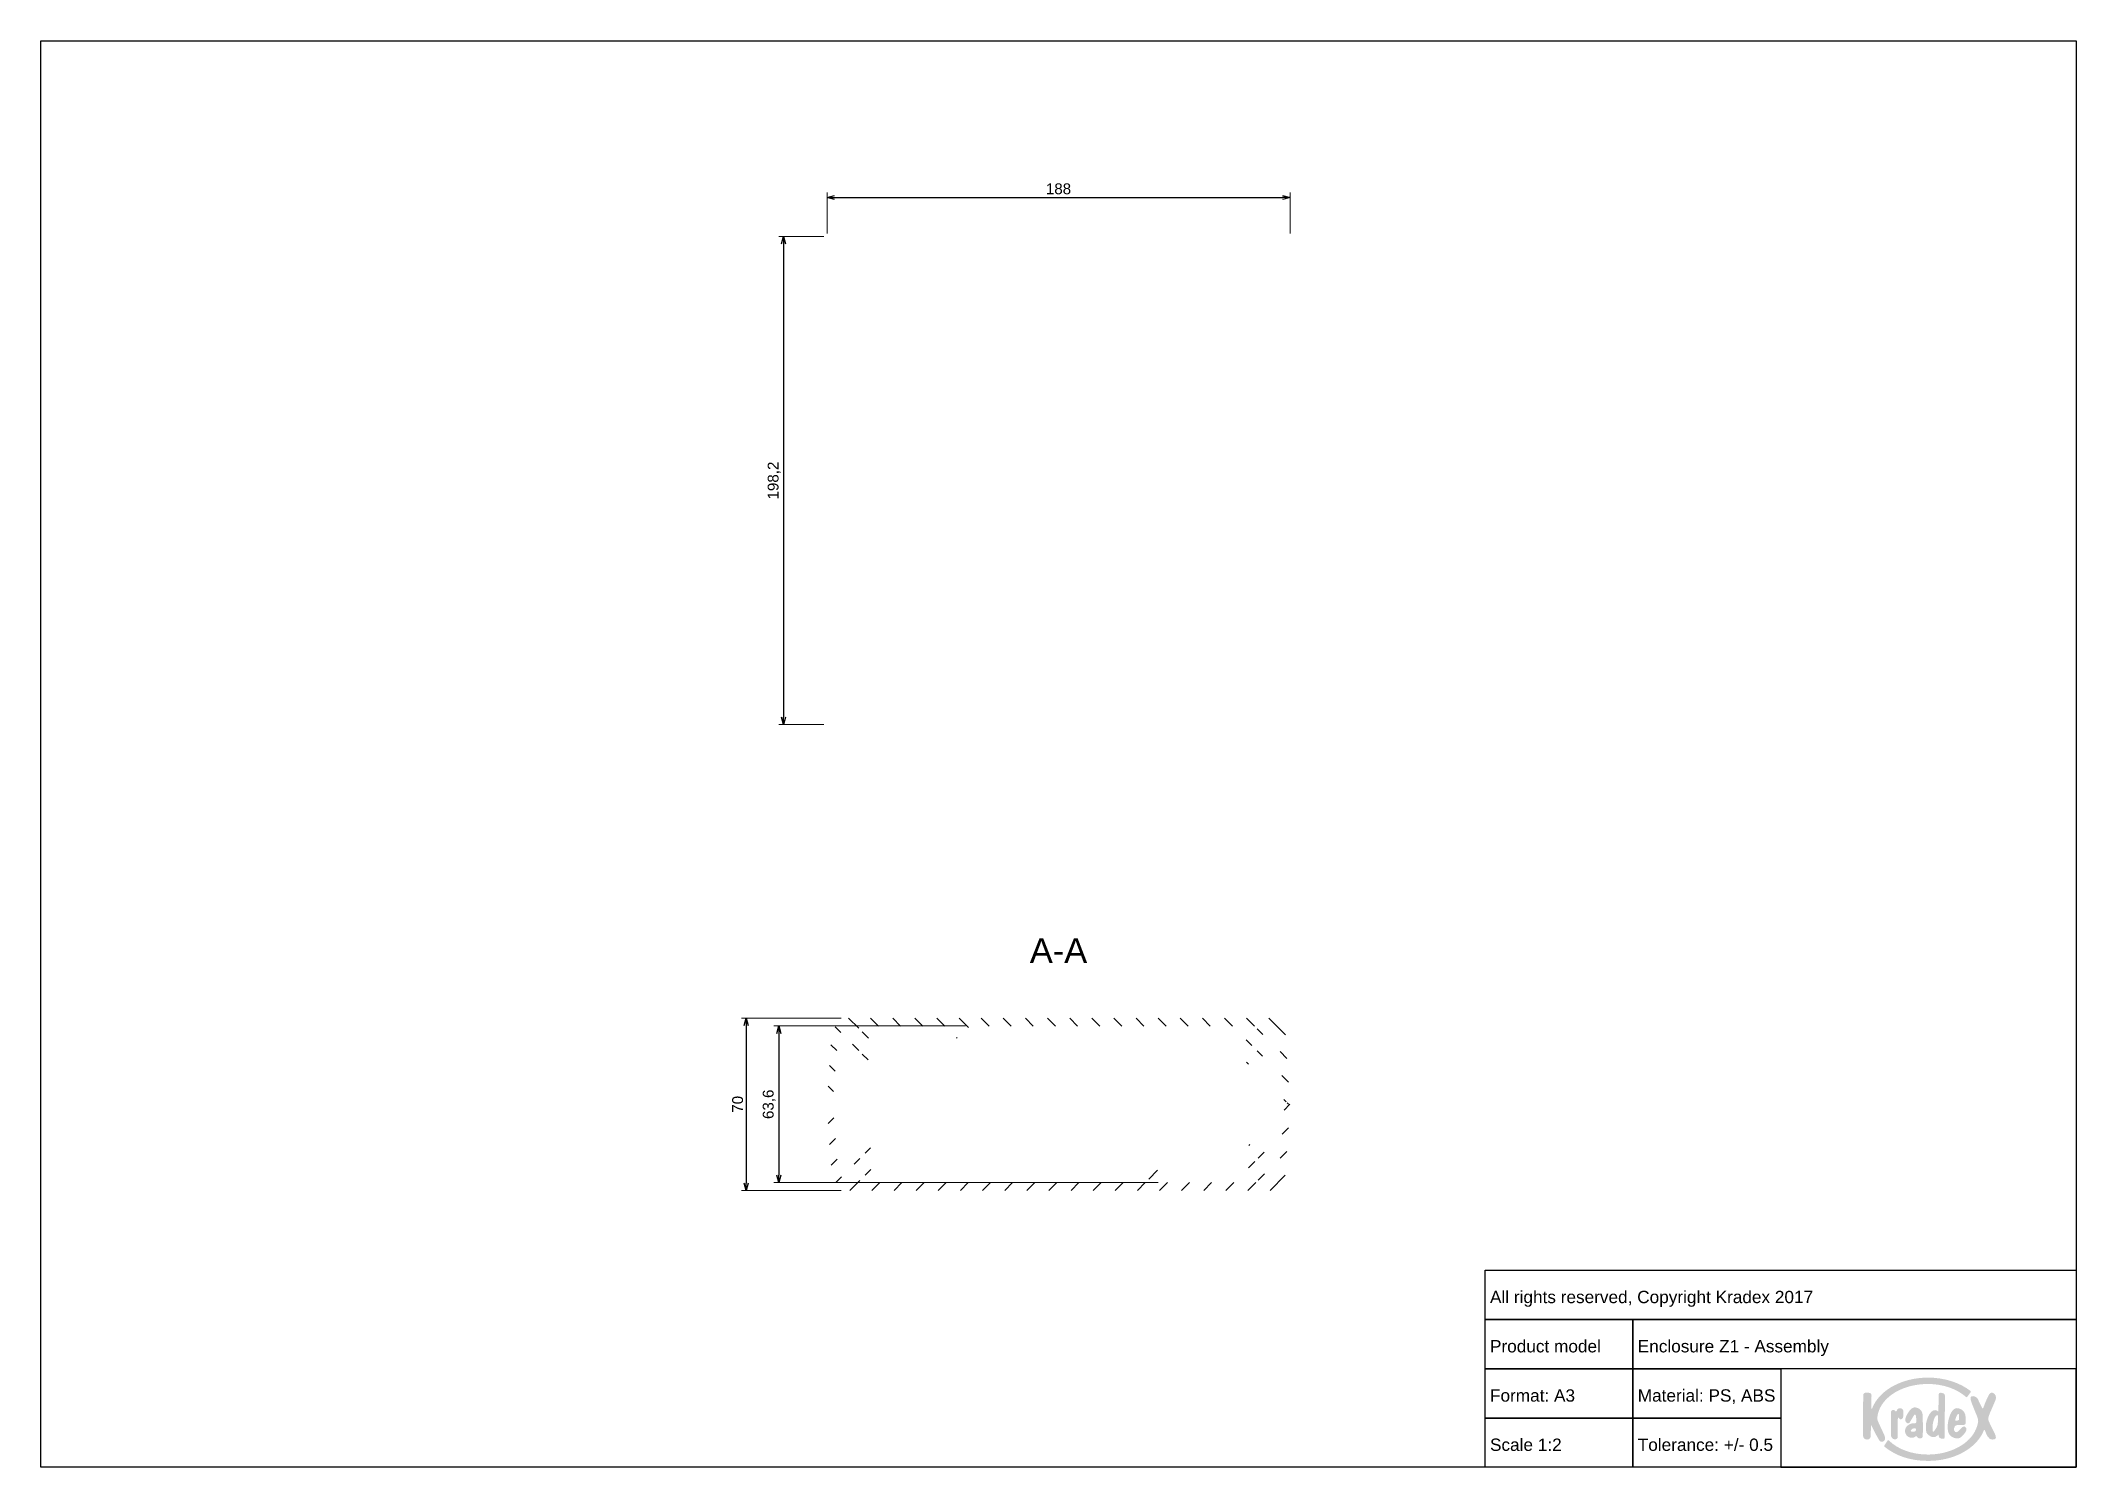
# Paper-space layout 'Assembly' of a CAD drawing. Header units: millimetres. Extents: x 0 to 413, y 1 to 290.
import ezdxf

# ---------------------------------------------------------------- set-up
doc = ezdxf.new("R2010")
doc.units = ezdxf.units.MM
doc.layers.add('MD_Annotation', color=7, linetype='Continuous', lineweight=25)
doc.layers.add('MD_Hatching', color=7, linetype='Continuous', lineweight=25)
doc.layers.add('Tabelka', color=7, linetype='Continuous')
doc.styles.get("Standard").update_dxf_attribs({"font": 'arial.ttf'})
doc.dimstyles.new('ISO-25', dxfattribs={"dimtxt": 2.2, "dimasz": 1.5, "dimexe": 1, "dimexo": 0.625, "dimtad": 1, "dimrnd": 0.05, "dimtxsty": 'Standard', "dimblk": 'OPEN30', "dimcen": 2.5, "dimadec": 0, "dimazin": 0, "dimtfac": 1, "dimtmove": 0, "dimatfit": 3, "dimfxl": 1, "dimlwe": 18, "dimarcsym": 0})

# ---------------------------------------------------------------- blocks, each defined once
blk = doc.blocks.new('_Open30')
at = {"color": 0, "linetype": 'ByBlock', "lineweight": -2}
for p, q in [((-1, 0.27), (0, 0)), ((0, 0), (-1, -0.27)), ((0, 0), (-1, 0))]:
    blk.add_line(p, q, dxfattribs=at)
blk = doc.blocks.new('*D36')
at = {"layer": 'Defpoints', "color": 0, "transparency": 16777216}
for p in [(159.85, 250.43), (151.05, 151.33), (159.85, 151.33)]:
    blk.add_point(p, dxfattribs=at)
at = {"layer": 'MD_Annotation', "color": 0, "lineweight": 18, "transparency": 16777216}
for p, q in [((159.22, 250.43), (150.05, 250.43)), ((159.22, 151.33), (150.05, 151.33))]:
    blk.add_line(p, q, dxfattribs=at)
at = {"layer": 'MD_Annotation', "color": 0, "lineweight": -2, "transparency": 16777216}
blk.add_line((151.05, 248.93), (151.05, 152.83), dxfattribs=at)
at = {"layer": 'MD_Annotation', "color": 0, "lineweight": -2, "transparency": 16777216, "xscale": 1.5, "yscale": 1.5, "zscale": 1.5}
for p, rotation in [((151.05, 250.43), 90), ((151.05, 151.33), 270)]:
    blk.add_blockref('_Open30', p, dxfattribs=dict(at, rotation=rotation))
at = {"layer": 'MD_Annotation', "color": 0, "transparency": 16777216, "insert": (149.11, 200.88), "char_height": 2.2, "attachment_point": 5, "rotation": 90}
blk.add_mtext('198,2', dxfattribs=at)
blk = doc.blocks.new('*D37')
at = {"layer": 'Defpoints', "color": 0, "transparency": 16777216}
for p in [(253.85, 258.36), (159.85, 250.43), (253.85, 250.43)]:
    blk.add_point(p, dxfattribs=at)
at = {"layer": 'MD_Annotation', "color": 0, "lineweight": 18, "transparency": 16777216}
for p, q in [((159.85, 251.05), (159.85, 259.36)), ((253.85, 251.05), (253.85, 259.36))]:
    blk.add_line(p, q, dxfattribs=at)
at = {"layer": 'MD_Annotation', "color": 0, "lineweight": -2, "transparency": 16777216}
blk.add_line((161.35, 258.36), (252.35, 258.36), dxfattribs=at)
at = {"layer": 'MD_Annotation', "color": 0, "lineweight": -2, "transparency": 16777216, "xscale": 1.5, "yscale": 1.5, "zscale": 1.5, "rotation": 180}
blk.add_blockref('_Open30', (159.85, 258.36), dxfattribs=at)
at = {"layer": 'MD_Annotation', "color": 0, "lineweight": -2, "transparency": 16777216, "xscale": 1.5, "yscale": 1.5, "zscale": 1.5}
blk.add_blockref('_Open30', (253.85, 258.36), dxfattribs=at)
at = {"layer": 'MD_Annotation', "color": 0, "transparency": 16777216, "insert": (206.85, 260.11), "char_height": 2.2, "attachment_point": 5}
blk.add_mtext('188', dxfattribs=at)
blk = doc.blocks.new('*D38')
at = {"layer": 'Defpoints', "color": 0, "transparency": 16777216}
for p in [(188.56, 90.13), (150.05, 58.33), (227.71, 58.33)]:
    blk.add_point(p, dxfattribs=at)
at = {"layer": 'MD_Annotation', "color": 0, "lineweight": 18, "transparency": 16777216}
for p, q in [((187.94, 90.13), (149.05, 90.13)), ((227.09, 58.33), (149.05, 58.33))]:
    blk.add_line(p, q, dxfattribs=at)
at = {"layer": 'MD_Annotation', "color": 0, "lineweight": -2, "transparency": 16777216}
blk.add_line((150.05, 88.63), (150.05, 59.83), dxfattribs=at)
at = {"layer": 'MD_Annotation', "color": 0, "lineweight": -2, "transparency": 16777216, "xscale": 1.5, "yscale": 1.5, "zscale": 1.5}
for p, rotation in [((150.05, 90.13), 90), ((150.05, 58.33), 270)]:
    blk.add_blockref('_Open30', p, dxfattribs=dict(at, rotation=rotation))
at = {"layer": 'MD_Annotation', "color": 0, "transparency": 16777216, "insert": (148.11, 74.23), "char_height": 2.2, "attachment_point": 5, "rotation": 90}
blk.add_mtext('63,6', dxfattribs=at)
blk = doc.blocks.new('*D191')
at = {"layer": 'Defpoints', "color": 0, "transparency": 16777216}
for p in [(163.33, 91.73), (143.46, 56.73), (163.33, 56.73)]:
    blk.add_point(p, dxfattribs=at)
at = {"layer": 'MD_Annotation', "color": 0, "lineweight": 18, "transparency": 16777216}
for p, q in [((162.71, 91.73), (142.46, 91.73)), ((162.71, 56.73), (142.46, 56.73))]:
    blk.add_line(p, q, dxfattribs=at)
at = {"layer": 'MD_Annotation', "color": 0, "lineweight": -2, "transparency": 16777216}
blk.add_line((143.46, 90.23), (143.46, 58.23), dxfattribs=at)
at = {"layer": 'MD_Annotation', "color": 0, "lineweight": -2, "transparency": 16777216, "xscale": 1.5, "yscale": 1.5, "zscale": 1.5}
for p, rotation in [((143.46, 91.73), 90), ((143.46, 56.73), 270)]:
    blk.add_blockref('_Open30', p, dxfattribs=dict(at, rotation=rotation))
at = {"layer": 'MD_Annotation', "color": 0, "transparency": 16777216, "insert": (141.71, 74.23), "char_height": 2.2, "attachment_point": 5, "rotation": 90}
blk.add_mtext('70', dxfattribs=at)

psp = doc.layouts.new('Assembly')

# ---------------------------------------------------------------- hatches: boundary and pattern name
at = {"layer": 'MD_Hatching'}
h = psp.add_hatch(dxfattribs=at)
h.set_pattern_fill('ANSI31', color=256, angle=90, style=0)
edge = h.paths.add_edge_path(flags=0)
edge.add_line((252.6104, 74.726), (253.2479, 74.726))
edge.add_line((253.2479, 74.726), (253.2479, 74.226))
edge.add_line((253.2479, 74.226), (253.8479, 74.226))
edge.add_line((253.8479, 74.226), (252.8539, 89.1359))
edge.add_ellipse((252.6045, 89.1193), major_axis=(0.2494, 0.0166), ratio=1, start_angle=360, end_angle=399.717124)
edge.add_line((252.7857, 89.2915), (250.5468, 91.6482))
edge.add_ellipse((250.3656, 91.476), major_axis=(0.1812, 0.1722), ratio=1, start_angle=0, end_angle=46.468801)
edge.add_line((250.3656, 91.726), (163.3302, 91.726))
edge.add_ellipse((163.3302, 91.476), major_axis=(0, 0.25), ratio=1, start_angle=360, end_angle=406.468801)
edge.add_line((163.149, 91.6482), (160.9101, 89.2915))
edge.add_ellipse((161.0914, 89.1193), major_axis=(-0.1812, 0.1722), ratio=1, start_angle=360, end_angle=399.717124)
edge.add_line((160.8419, 89.1359), (159.8479, 74.226))
edge.add_line((159.8479, 74.226), (160.4479, 74.226))
edge.add_line((160.4479, 74.226), (160.4979, 74.226))
edge.add_line((160.4979, 74.226), (160.4979, 74.071))
edge.add_ellipse((160.7479, 74.071), major_axis=(-0.25, 0), ratio=1, start_angle=360, end_angle=438.463041)
edge.add_ellipse((160.6979, 74.076), major_axis=(0, -0.25), ratio=1, start_angle=360, end_angle=450)
edge.add_line((160.9479, 74.076), (160.9479, 74.226))
edge.add_line((160.9479, 74.226), (162.0979, 88.226))
edge.add_line((162.0979, 88.226), (163.8479, 90.126))
edge.add_line((163.8479, 90.126), (164.9645, 90.126))
edge.add_spline(control_points=[(164.9645, 90.126), (165.032, 86.095), (165.0948, 82.376)], knot_values=[0, 0, 0, 1.55021921, 1.55021921, 1.55021921], weights=[1, 1.00074664, 1], degree=2, periodic=0)
edge.add_line((165.0948, 82.376), (166.2853, 82.376))
edge.add_line((166.2853, 82.376), (166.2853, 90.126))
edge.add_line((166.2853, 90.126), (167.0106, 90.126))
edge.add_line((167.0106, 90.126), (167.0106, 82.376))
edge.add_line((167.0106, 82.376), (168.201, 82.376))
edge.add_spline(control_points=[(168.201, 82.376), (168.2638, 86.095), (168.3314, 90.126)], knot_values=[0, 0, 0, 1.55021921, 1.55021921, 1.55021921], weights=[1, 1.00074664, 1], degree=2, periodic=0)
edge.add_line((168.3314, 90.126), (185.9837, 90.126))
edge.add_spline(control_points=[(185.9837, 90.126), (186.054, 88.8074), (186.1179, 87.626)], knot_values=[0, 0, 0, 0.50072035, 0.50072035, 0.50072035], weights=[1, 1.00131026, 1], degree=2, periodic=0)
edge.add_line((186.1179, 87.626), (188.4279, 87.626))
edge.add_spline(control_points=[(188.4279, 87.626), (188.4918, 88.8074), (188.5622, 90.126)], knot_values=[0, 0, 0, 0.50072035, 0.50072035, 0.50072035], weights=[1, 1.00131026, 1], degree=2, periodic=0)
edge.add_line((188.5622, 90.126), (244.9128, 90.126))
edge.add_spline(control_points=[(244.9128, 90.126), (244.9783, 86.1048), (245.039, 82.376)], knot_values=[0, 0, 0, 1.55020536, 1.55020536, 1.55020536], weights=[1, 1.00069939, 1], degree=2, periodic=0)
edge.add_line((245.039, 82.376), (246.093, 82.376))
edge.add_line((246.093, 82.376), (246.093, 90.126))
edge.add_line((246.093, 90.126), (247.2028, 90.126))
edge.add_line((247.2028, 90.126), (247.2028, 82.376))
edge.add_line((247.2028, 82.376), (248.2568, 82.376))
edge.add_spline(control_points=[(248.2568, 82.376), (248.3176, 86.1048), (248.383, 90.126)], knot_values=[0, 0, 0, 1.55020536, 1.55020536, 1.55020536], weights=[1, 1.00069939, 1], degree=2, periodic=0)
edge.add_line((248.383, 90.126), (249.8479, 90.126))
edge.add_line((249.8479, 90.126), (251.5979, 88.226))
edge.add_line((251.5979, 88.226), (252.6104, 74.726))
h = psp.add_hatch(dxfattribs=at)
h.set_pattern_fill('ANSI31', color=256, style=0)
edge = h.paths.add_edge_path(flags=0)
edge.add_line((161.0854, 73.726), (160.4479, 73.726))
edge.add_line((160.4479, 73.726), (160.4479, 74.226))
edge.add_line((160.4479, 74.226), (159.8479, 74.226))
edge.add_line((159.8479, 74.226), (160.8419, 59.3161))
edge.add_ellipse((161.0914, 59.3327), major_axis=(-0.2494, -0.0166), ratio=1, start_angle=360, end_angle=399.717124)
edge.add_line((160.9101, 59.1606), (163.149, 56.8038))
edge.add_ellipse((163.3302, 56.976), major_axis=(-0.1812, -0.1722), ratio=1, start_angle=0, end_angle=46.468801)
edge.add_line((163.3302, 56.726), (250.3656, 56.726))
edge.add_ellipse((250.3656, 56.976), major_axis=(0, -0.25), ratio=1, start_angle=0, end_angle=46.468801)
edge.add_line((250.5468, 56.8038), (252.7857, 59.1606))
edge.add_ellipse((252.6045, 59.3327), major_axis=(0.1812, -0.1722), ratio=1, start_angle=360, end_angle=399.717124)
edge.add_line((252.8539, 59.3161), (253.8479, 74.226))
edge.add_line((253.8479, 74.226), (253.2479, 74.226))
edge.add_line((253.2479, 74.226), (253.1979, 74.226))
edge.add_line((253.1979, 74.226), (253.1979, 74.3811))
edge.add_ellipse((252.9479, 74.3811), major_axis=(0.25, 0), ratio=1, start_angle=360, end_angle=438.463041)
edge.add_ellipse((252.9979, 74.376), major_axis=(0, 0.25), ratio=1, start_angle=360, end_angle=450)
edge.add_line((252.7479, 74.376), (252.7479, 74.226))
edge.add_line((252.7479, 74.226), (251.5979, 60.226))
edge.add_line((251.5979, 60.226), (249.8479, 58.326))
edge.add_line((249.8479, 58.326), (248.7314, 58.326))
edge.add_spline(control_points=[(248.7314, 58.326), (248.6638, 62.3571), (248.601, 66.076)], knot_values=[0, 0, 0, 1.55021921, 1.55021921, 1.55021921], weights=[1, 1.00074664, 1], degree=2, periodic=0)
edge.add_line((248.601, 66.076), (247.4106, 66.076))
edge.add_line((247.4106, 66.076), (247.4106, 58.326))
edge.add_line((247.4106, 58.326), (246.6853, 58.326))
edge.add_line((246.6853, 58.326), (246.6853, 66.076))
edge.add_line((246.6853, 66.076), (245.4948, 66.076))
edge.add_spline(control_points=[(245.4948, 66.076), (245.432, 62.3571), (245.3645, 58.326)], knot_values=[0, 0, 0, 1.55021921, 1.55021921, 1.55021921], weights=[1, 1.00074664, 1], degree=2, periodic=0)
edge.add_line((245.3645, 58.326), (227.7122, 58.326))
edge.add_spline(control_points=[(227.7122, 58.326), (227.6418, 59.6447), (227.5779, 60.826)], knot_values=[0, 0, 0, 0.50072035, 0.50072035, 0.50072035], weights=[1, 1.00131026, 1], degree=2, periodic=0)
edge.add_line((227.5779, 60.826), (225.2679, 60.826))
edge.add_spline(control_points=[(225.2679, 60.826), (225.204, 59.6447), (225.1337, 58.326)], knot_values=[0, 0, 0, 0.50072035, 0.50072035, 0.50072035], weights=[1, 1.00131026, 1], degree=2, periodic=0)
edge.add_line((225.1337, 58.326), (168.783, 58.326))
edge.add_spline(control_points=[(168.783, 58.326), (168.7176, 62.3472), (168.6568, 66.076)], knot_values=[0, 0, 0, 1.55020536, 1.55020536, 1.55020536], weights=[1, 1.00069939, 1], degree=2, periodic=0)
edge.add_line((168.6568, 66.076), (167.6028, 66.076))
edge.add_line((167.6028, 66.076), (167.6028, 58.326))
edge.add_line((167.6028, 58.326), (166.493, 58.326))
edge.add_line((166.493, 58.326), (166.493, 66.076))
edge.add_line((166.493, 66.076), (165.439, 66.076))
edge.add_spline(control_points=[(165.439, 66.076), (165.3783, 62.3472), (165.3128, 58.326)], knot_values=[0, 0, 0, 1.55020536, 1.55020536, 1.55020536], weights=[1, 1.00069939, 1], degree=2, periodic=0)
edge.add_line((165.3128, 58.326), (163.8479, 58.326))
edge.add_line((163.8479, 58.326), (162.0979, 60.226))
edge.add_line((162.0979, 60.226), (161.0854, 73.726))
at = {"layer": 'Tabelka', "true_color": 0x00539f}
h = psp.add_hatch(color=154, dxfattribs=at)
h.dxf.hatch_style = 2
edge = h.paths.add_edge_path()
edge.add_spline(control_points=[(374.3998, 7.2914), (374.3998, 7.2914), (373.4582, 9.308), (373.4582, 9.308), (372.9748, 10.3222), (373.0834, 10.4151), (373.0904, 10.6962), (373.1014, 10.8241), (373.1456, 11.0698), (373.2199, 11.4391), (374.0942, 14.9288), (378.2973, 17.4402), (383.3785, 17.4402), (386.4867, 17.4402), (389.2577, 16.4096), (391.0876, 14.8082), (391.1595, 14.7453), (391.2506, 14.7188), (391.315, 14.8082), (391.3553, 14.8639), (391.9857, 15.6971), (392.0278, 15.7512), (392.0943, 15.836), (392.1129, 15.9321), (391.9944, 16.024), (389.8502, 17.6913), (386.7829, 18.7314), (383.3787, 18.7314), (378.3091, 18.7314), (373.9897, 16.4202), (372.3431, 13.1818), (372.2969, 13.0862), (372.2853, 13.0589), (372.2297, 12.9462), (371.9398, 12.2442), (371.8596, 12.1309), (371.8725, 12.9297), (371.8725, 12.9297), (371.9022, 15.067), (371.9022, 15.067), (371.9103, 15.5733), (371.5203, 15.7015), (370.894, 15.6872), (370.4211, 15.6766), (370.2145, 15.4739), (370.2131, 15.1232), (370.2131, 15.1232), (370.185, 6.9435), (370.185, 6.9435), (370.1837, 6.5555), (370.4522, 6.1721), (370.9617, 6.1543), (371.4977, 6.1356), (371.6931, 6.457), (371.706, 6.7177), (371.7569, 7.7523), (371.7832, 8.2721), (371.7832, 8.5954), (371.7695, 9.4145), (371.8886, 9.0145), (372.0648, 8.6369), (372.4394, 7.826), (372.9642, 6.8539), (373.4994, 5.981), (373.6798, 5.6867), (374.059, 5.6066), (374.3648, 5.8089), (374.9466, 6.1924), (374.5833, 6.8857), (374.3998, 7.2914), (374.3998, 7.2914), (374.3998, 7.2914), (374.3998, 7.2914)], knot_values=[0, 0, 0, 0, 1, 1, 1, 2, 2, 2, 3, 3, 3, 4, 4, 4, 5, 5, 5, 6, 6, 6, 7, 7, 7, 8, 8, 8, 9, 9, 9, 10, 10, 10, 11, 11, 11, 12, 12, 12, 13, 13, 13, 14, 14, 14, 15, 15, 15, 16, 16, 16, 17, 17, 17, 18, 18, 18, 19, 19, 19, 20, 20, 20, 21, 21, 21, 22, 22, 22, 23, 23, 23, 24, 24, 24, 24], degree=3, periodic=0)
edge = h.paths.add_edge_path()
edge.add_spline(control_points=[(377.5557, 10.4143), (377.7862, 9.9874), (378.3816, 10.3756), (378.3816, 11.0111), (378.3816, 11.1622), (378.3816, 11.8063), (378.3816, 11.8063), (378.3816, 12.2789), (378.0724, 12.5058), (377.7479, 12.5058), (377.3976, 12.5058), (377.2167, 12.4123), (377.112, 12.234), (377.0709, 12.1641), (377.0264, 11.847), (376.8489, 11.8646), (376.6733, 11.8825), (376.626, 12.1626), (376.319, 12.169), (376.0667, 12.169), (375.8475, 12.0403), (375.8475, 11.5155), (375.8475, 11.5155), (375.8475, 7.1267), (375.8475, 7.1267), (375.8475, 6.7577), (376.0545, 6.1906), (376.5975, 6.1906), (377.0994, 6.1906), (377.2109, 6.4754), (377.2154, 6.6755), (377.2154, 6.6755), (377.2073, 8.8737), (377.2288, 9.9685), (377.2418, 10.6295), (377.3046, 10.8784), (377.5557, 10.4143), (377.5557, 10.4143), (377.5557, 10.4143), (377.5557, 10.4143)], knot_values=[0, 0, 0, 0, 1, 1, 1, 2, 2, 2, 3, 3, 3, 4, 4, 4, 5, 5, 5, 6, 6, 6, 7, 7, 7, 8, 8, 8, 9, 9, 9, 10, 10, 10, 11, 11, 11, 12, 12, 12, 13, 13, 13, 13], degree=3, periodic=0)
edge = h.paths.add_edge_path()
edge.add_spline(control_points=[(380.1129, 9.4387), (379.5248, 9.3164), (378.7633, 8.8076), (378.7077, 8.0534), (378.6349, 7.0629), (379.4925, 6.3054), (380.4207, 6.565), (380.8863, 6.6954), (380.8799, 7.0404), (381.1146, 6.7291), (381.2361, 6.5683), (381.4027, 6.3685), (381.7149, 6.3685), (382.059, 6.3685), (382.236, 6.4932), (382.2903, 6.8005), (382.3618, 7.2065), (382.3148, 11.0402), (382.2923, 11.1793), (382.2204, 11.6251), (382.0817, 11.9831), (381.8118, 12.2287), (381.539, 12.4766), (380.9592, 12.7286), (380.5805, 12.6763), (379.8757, 12.5793), (379.3087, 11.6015), (379.0449, 11.0748), (378.9488, 10.883), (378.5624, 10.0512), (378.8517, 9.7621), (378.8517, 9.7621), (379.0152, 9.5984), (379.0152, 9.5984), (379.2568, 9.357), (379.5666, 9.4724), (379.6952, 9.6882), (379.6952, 9.6882), (380.2364, 10.5905), (380.5023, 11.0446), (380.6013, 11.2138), (381.0011, 11.7283), (381.0047, 10.0242), (381.0066, 9.1726), (380.7739, 9.5762), (380.1129, 9.4387), (380.1129, 9.4387), (380.1129, 9.4387), (380.1129, 9.4387)], knot_values=[0, 0, 0, 0, 1, 1, 1, 2, 2, 2, 3, 3, 3, 4, 4, 4, 5, 5, 5, 6, 6, 6, 7, 7, 7, 8, 8, 8, 9, 9, 9, 10, 10, 10, 11, 11, 11, 12, 12, 12, 13, 13, 13, 14, 14, 14, 15, 15, 15, 16, 16, 16, 16], degree=3, periodic=0)
edge = h.paths.add_edge_path()
edge.add_spline(control_points=[(380.4984, 7.7293), (380.1179, 7.6848), (379.6243, 7.7686), (379.9849, 8.1559), (380.2123, 8.4), (380.3992, 8.4194), (380.6516, 8.4508), (381.0822, 8.505), (381.1114, 7.8015), (380.4984, 7.7293)], knot_values=[0, 0, 0, 0, 1, 1, 1, 2, 2, 2, 3, 3, 3, 3], degree=3, periodic=0)
edge = h.paths.add_edge_path()
edge.add_spline(control_points=[(386.3837, 6.3083), (386.6736, 6.3083), (386.7352, 6.3817), (386.7373, 6.5889), (386.7373, 6.5889), (386.8198, 15.0364), (386.8198, 15.0364), (386.8241, 15.5078), (386.2588, 15.6546), (385.9584, 15.6546), (385.7129, 15.6546), (385.5599, 15.5539), (385.5535, 15.2808), (385.5535, 15.2808), (385.472, 11.8657), (385.472, 11.8657), (384.0654, 13.004), (382.9463, 10.2929), (382.9463, 8.9187), (382.9463, 7.5446), (383.043, 7.4417), (383.4546, 7.1005), (383.7802, 6.8311), (384.0731, 6.6452), (384.4452, 6.6452), (384.7209, 6.6452), (384.8926, 6.6917), (385.1821, 6.9137), (385.4712, 7.1354), (385.5567, 7.1505), (385.5567, 7.1505), (385.5567, 7.1505), (385.5567, 6.8588), (385.5567, 6.8588), (385.5567, 6.5647), (385.9069, 6.3083), (386.3837, 6.3083)], knot_values=[0, 0, 0, 0, 1, 1, 1, 2, 2, 2, 3, 3, 3, 4, 4, 4, 5, 5, 5, 6, 6, 6, 7, 7, 7, 8, 8, 8, 9, 9, 9, 10, 10, 10, 11, 11, 11, 12, 12, 12, 12], degree=3, periodic=0)
edge = h.paths.add_edge_path()
edge.add_spline(control_points=[(385.1176, 8.6298), (384.3661, 7.3893), (384.2937, 7.5399), (384.2937, 8.4975), (384.2937, 10.0802), (384.9072, 11.1244), (385.2541, 11.1244), (385.3357, 11.1244), (385.3881, 11.0402), (385.3881, 10.8639), (385.3881, 10.1269), (385.4637, 9.2009), (385.1176, 8.6298), (385.1176, 8.6298), (385.1176, 8.6298), (385.1176, 8.6298)], knot_values=[0, 0, 0, 0, 1, 1, 1, 2, 2, 2, 3, 3, 3, 4, 4, 4, 5, 5, 5, 5], degree=3, periodic=0)
edge = h.paths.add_edge_path()
edge.add_spline(control_points=[(389.4918, 9.0947), (389.4918, 9.0947), (390.6163, 9.1359), (390.6163, 9.1359), (390.8997, 9.1694), (390.9997, 9.2387), (390.9997, 9.5686), (390.9997, 9.5686), (390.9997, 10.786), (390.9997, 10.786), (390.9997, 11.4485), (390.5707, 11.9525), (390.3215, 12.1452), (390.0757, 12.335), (389.597, 12.5509), (389.208, 12.5336), (388.4808, 12.5261), (387.9807, 11.5448), (387.7571, 10.8739), (387.5015, 10.1071), (387.3532, 9.5579), (387.3532, 8.4814), (387.3532, 7.4047), (387.9068, 6.9187), (388.132, 6.7701), (388.9202, 6.2494), (389.7242, 6.2752), (390.1955, 6.7467), (390.4989, 7.0489), (390.9295, 7.4298), (391.1293, 8.0033), (391.1911, 8.1577), (391.1944, 8.457), (391.0219, 8.6295), (390.8315, 8.825), (390.5883, 8.9079), (390.3303, 8.6498), (390.3303, 8.6498), (389.5399, 7.8366), (389.5399, 7.8366), (389.0763, 7.3597), (388.5174, 7.7767), (388.6719, 8.4497), (388.8, 9.0152), (389.0651, 9.0792), (389.4918, 9.0947)], knot_values=[0, 0, 0, 0, 1, 1, 1, 2, 2, 2, 3, 3, 3, 4, 4, 4, 5, 5, 5, 6, 6, 6, 7, 7, 7, 8, 8, 8, 9, 9, 9, 10, 10, 10, 11, 11, 11, 12, 12, 12, 13, 13, 13, 14, 14, 14, 15, 15, 15, 15], degree=3, periodic=0)
edge = h.paths.add_edge_path()
edge.add_spline(control_points=[(388.9235, 10.2385), (389.0358, 10.5424), (389.263, 11.388), (389.53, 11.378), (389.6213, 11.3747), (389.6834, 11.2615), (389.6902, 11.0922), (389.7042, 10.7549), (389.6841, 10.6617), (389.6841, 10.3969), (389.6841, 10.1941), (389.6651, 10.099), (389.4934, 10.0411), (389.0517, 9.8917), (388.8144, 9.9441), (388.9235, 10.2385), (388.9235, 10.2385), (388.9235, 10.2385), (388.9235, 10.2385)], knot_values=[0, 0, 0, 0, 1, 1, 1, 2, 2, 2, 3, 3, 3, 4, 4, 4, 5, 5, 5, 6, 6, 6, 6], degree=3, periodic=0)
edge = h.paths.add_edge_path()
edge.add_spline(control_points=[(395.8566, 9.5495), (395.5281, 10.2142), (395.4687, 10.4435), (395.9645, 11.5885), (395.9645, 11.5885), (397.0227, 14.0316), (397.0227, 14.0316), (397.2239, 14.4961), (397.2623, 15.1001), (396.8577, 15.4274), (396.1187, 16.0248), (395.8321, 15.6055), (395.1296, 13.964), (394.3894, 12.2345), (394.6392, 12.0822), (394.138, 13.0138), (394.138, 13.0138), (393.5087, 14.3292), (393.5087, 14.3292), (393.296, 14.775), (392.9024, 14.9067), (392.5828, 14.9692), (391.8307, 15.1164), (391.8737, 14.4749), (392.2824, 13.4625), (392.2824, 13.4625), (393.0975, 11.4412), (393.0975, 11.4412), (393.4521, 10.5629), (393.6973, 10.181), (393.4758, 9.3445), (393.3978, 9.0494), (393.3038, 8.769), (393.1992, 8.498), (393.1768, 8.4391), (393.1697, 8.4238), (393.1283, 8.3214), (391.9254, 5.3196), (387.9395, 3.1081), (383.3789, 3.1081), (380.1074, 3.1081), (377.219, 4.1915), (375.4258, 5.967), (375.3528, 6.0373), (375.2629, 6.041), (375.189, 5.9629), (375.1255, 5.871), (374.5368, 4.99), (374.4951, 4.9203), (374.4531, 4.8506), (374.481, 4.7553), (374.5307, 4.7144), (376.8069, 2.8247), (379.8538, 1.8173), (383.379, 1.8173), (388.5715, 1.8173), (392.965, 4.2479), (394.5298, 7.6047), (394.5489, 7.6452), (394.5727, 7.6977), (394.5954, 7.7545), (394.9293, 8.7014), (394.8823, 7.7453), (395.4552, 6.8218), (395.9466, 6.0293), (396.4928, 6.1271), (396.8253, 6.2008), (397.2703, 6.3001), (397.2466, 6.7388), (396.8934, 7.4525), (396.8934, 7.4525), (395.8567, 9.5495), (395.8567, 9.5495), (395.8567, 9.5495), (395.8566, 9.5495), (395.8566, 9.5495)], knot_values=[0, 0, 0, 0, 1, 1, 1, 2, 2, 2, 3, 3, 3, 4, 4, 4, 5, 5, 5, 6, 6, 6, 7, 7, 7, 8, 8, 8, 9, 9, 9, 10, 10, 10, 11, 11, 11, 12, 12, 12, 13, 13, 13, 14, 14, 14, 15, 15, 15, 16, 16, 16, 17, 17, 17, 18, 18, 18, 19, 19, 19, 20, 20, 20, 21, 21, 21, 22, 22, 22, 23, 23, 23, 24, 24, 24, 25, 25, 25, 25], degree=3, periodic=0)

# ---------------------------------------------------------------- linework, layer by layer
at = {"layer": 'Tabelka'}
for points in [[(0.2197, 290.193), (413.4761, 290.193), (413.4761, 0.5211), (0.2197, 0.5211)], [(413.4761, 30.5211), (293.4761, 30.5211), (293.4761, 40.5211), (413.4761, 40.5211)], [(323.4761, 20.5211), (293.4761, 20.5211), (293.4761, 30.5211), (323.4761, 30.5211)], [(413.4761, 20.5211), (323.4761, 20.5211), (323.4761, 30.5211), (413.4761, 30.5211)], [(323.4761, 10.5211), (293.4761, 10.5211), (293.4761, 20.5211), (323.4761, 20.5211)], [(353.4761, 10.5211), (323.4761, 10.5211), (323.4761, 20.5211), (353.4761, 20.5211)], [(413.4761, 20.5211), (353.4761, 20.5211), (353.4761, 0.5211), (413.4761, 0.5211)], [(323.4761, 0.5211), (293.4761, 0.5211), (293.4761, 10.5211), (323.4761, 10.5211)], [(353.4761, 0.5211), (323.4761, 0.5211), (323.4761, 10.5211), (353.4761, 10.5211)]]:
    psp.add_lwpolyline(points, close=True, dxfattribs=at)

# ---------------------------------------------------------------- texts
at = {"insert": (293.4761, 40.5211), "char_height": 2.5, "attachment_point": 1}
psp.add_mtext_dynamic_manual_height_columns('\\P All rights reserved, Copyright Kradex 2017', width=120, gutter_width=12.5, heights=[0], dxfattribs=at)
at = {"layer": 'MD_Annotation', "color": 7, "insert": (206.8479, 102.951), "char_height": 5, "width": 14.164393, "attachment_point": 8}
psp.add_mtext('A-A', dxfattribs=at)
at = {"layer": 'Tabelka', "char_height": 2.5, "attachment_point": 1}
for s, width, heights, insert in [('\\pi15;\\P\\pi0; Product model', 30, [9.9622], (293.4761, 30.5211)), ('\\P Enclosure Z1 - Assembly ', 90, [0], (323.4761, 30.5211)), ('\\P Format: A3', 30, [0], (293.4761, 20.5211)), ('\\P Material: PS, ABS', 30, [0], (323.4761, 20.5211)), ('\\P Scale 1:2', 30, [0], (293.4761, 10.5211)), ('\\P Tolerance: +/- 0.5', 30, [0], (323.4761, 10.5211))]:
    psp.add_mtext_dynamic_manual_height_columns(s, width=width, gutter_width=12.5, heights=heights, dxfattribs=dict(at, insert=insert))

# ---------------------------------------------------------------- dimensions: what is measured, and where the dimension line sits
at = {"layer": 'MD_Annotation'}
dim = psp.add_linear_dim(base=(253.8479, 258.3609), p1=(159.8479, 250.4272), p2=(253.8479, 250.4272), angle=180, dimstyle='ISO-25', override={"dimlfac": -2}, dxfattribs=at)
dim.commit()
dim.dimension.update_dxf_attribs({"geometry": '*D37', "text_midpoint": (206.8479, 258.3609), "dimtype": 160})
for base, p1, p2, picture, middle in [((151.0529, 151.3272), (159.8479, 250.4272), (159.8479, 151.3272), '*D36', (149.1058, 200.8772)), ((143.4623, 56.726), (163.3302, 91.726), (163.3302, 56.726), '*D191', (141.7141, 74.226)), ((150.0529, 58.326), (188.5622, 90.126), (227.7122, 58.326), '*D38', (148.1058, 74.226))]:
    dim = psp.add_linear_dim(base=base, p1=p1, p2=p2, angle=270, dimstyle='ISO-25', override={"dimlfac": -2}, dxfattribs=at)
    dim.commit()
    dim.dimension.update_dxf_attribs({"geometry": picture, "text_midpoint": middle})

doc.saveas('drawing.dxf')
